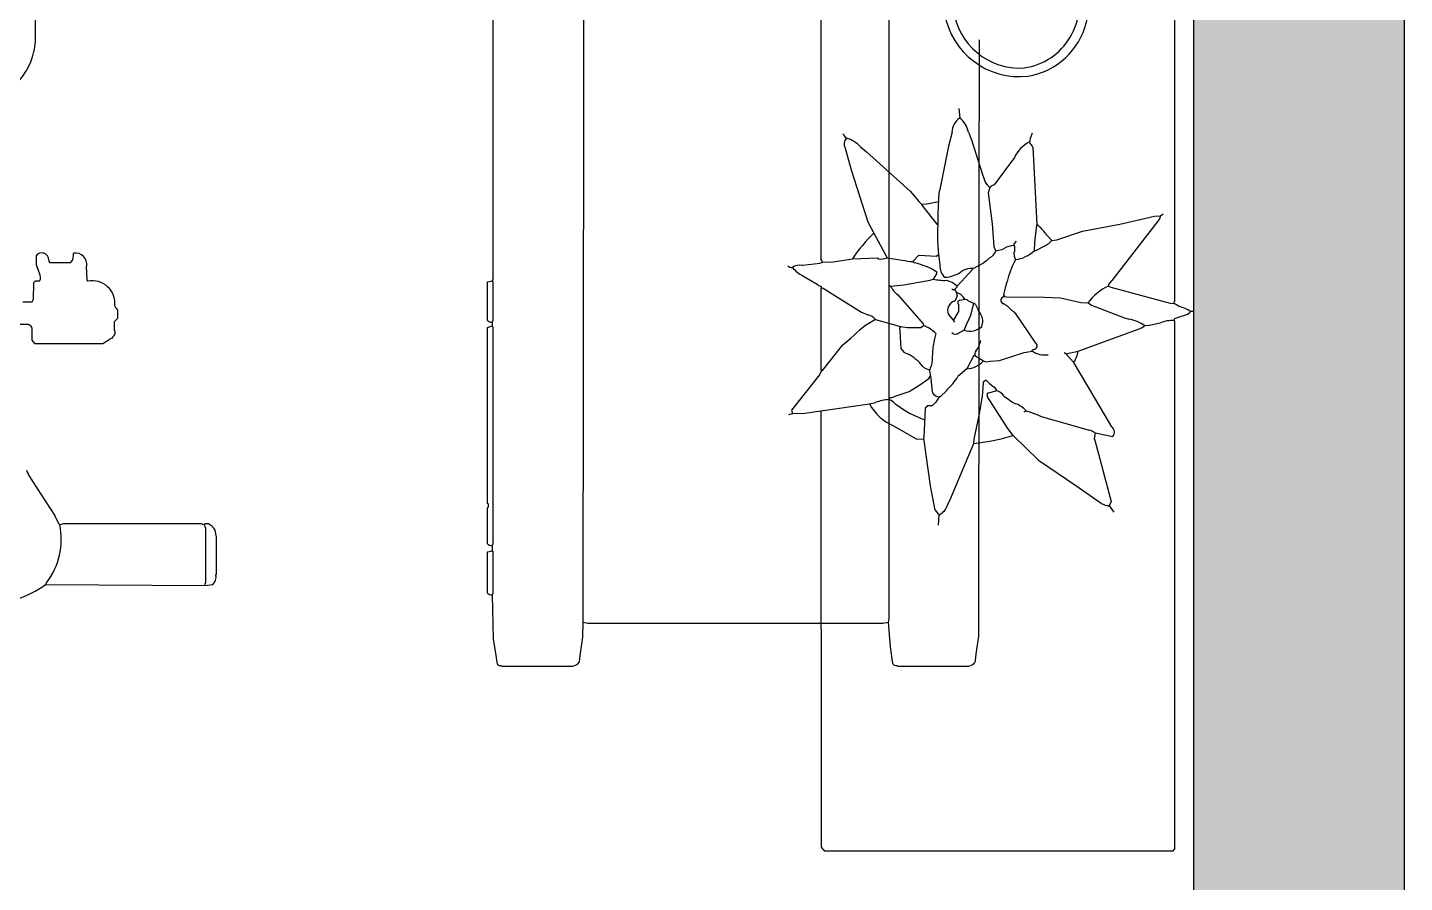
# Model space of a CAD drawing. Header units: millimetres. Extents: x 0 to 37570, y -10972 to 32224.
# Drawn here: x 13898 to 15463, y 26875 to 27847 of the extents above; entities that cross this region are included whole.
import ezdxf

# ---------------------------------------------------------------- set-up
doc = ezdxf.new("R2010")
doc.units = ezdxf.units.MM
doc.header["$LTSCALE"] = 10
doc.header["$MEASUREMENT"] = 0
doc.linetypes.add('ACAD_ISO07W100', pattern=[3, 0, -3])
for name, color, linetype in [('A1-建筑结构墙体', 255, 'BYLAYER'), ('A16-建筑墙体填充', 250, 'BYLAYER'), ('E7-图例造型线', 30, 'BYLAYER')]:
    doc.layers.add(name, color=color, linetype=linetype)

# ---------------------------------------------------------------- blocks, each defined once
blk = doc.blocks.new('健身器材2710344')
at = {"layer": 'E7-图例造型线'}
for points in [[(-285, 159.5), (-285, -213.5)], [(-291, -216.5), (-286.9, -215.7)], [(-291, -260.5), (-291, -216.5)], [(-286.9, -215.7), (-286, -215.5)], [(-285, -213.5), (-286, -215.5)], [(-286, -215.5), (-285, -216.5)], [(-285, -216.5), (-285, -260.5)], [(-285, -260.5), (-286, -262.5)], [(-286, -262.5), (-286, -266.5)], [(-291, -268.5), (-286, -266.5)], [(-291, -468.5), (-291, -268.5)], [(-286, -266.5), (-285, -268.5)], [(-285, -268.5), (-285, -514.5)], [(-290, -469.5), (-291, -468.5)], [(-290, -472.5), (-290, -469.5)], [(-291, -473.5), (-290, -472.5)], [(-291, -514.5), (-291, -473.5)], [(-285, -514.5), (-286, -516.5)], [(-291, -523.5), (-286.9, -522.7)], [(-291, -570.5), (-291, -523.5)], [(-286.9, -522.7), (-286, -522.5)], [(-286, -522.5), (-285, -523.5)], [(-285, -523.5), (-285, -570.5)], [(-285, -570.5), (-286, -572.5)], [(-286, -572.5), (-284.5, -622.5)], [(-284.5, -622.5), (-281.6, -641.4)], [(-281.6, -641.4), (-280.6, -649.4)], [(-276.1, -652.9), (-275, -653.5)]]:
    blk.add_lwpolyline(points, dxfattribs=at)
for centre, radius, start, end in [((-286, -255.2), 7.3, -133.438, -90.165), ((-286, -509.2), 7.3, -133.4378, -90.165), ((-292.1, -519.5), 6.82, -26.096, 26.096), ((-286, -565.2), 7.3, -133.4379, -90.165), ((-277, -649.3), 3.62, -178.366, -76.1228)]:
    blk.add_arc(centre, radius, start, end, dxfattribs=at)
at = {"linetype": 'ACAD_ISO07W100'}
for points in [[(280, 441.5), (235.3, 400.6), (262.8, 320.3), (296, 316.5), (296, 167.5), (269, 161.5), (268.5, -619.5), (257, -653.5), (176, -653.5), (159, -604.5), (166, -600.5), (166, 352.5), (141, 352.5), (139, 352.5), (70, 352.5), (66, 352.5), (65, 352.5), (-60, 352.5), (-62, 352.5), (-65, 352.5), (-135, 352.5), (-137, 352.5), (-140, 357.5), (-135, 355.5), (-65, 355.5), (-65, 405.5), (-62, 405.5), (-60, 405.5), (65, 405.5), (66, 405.5), (70, 405.5), (70, 355.5), (139, 355.5), (156, 412.5), (147, 412.5), (147, 435.5), (147, 500.5), (152, 435.5), (156, 435.5), (222, 435.5)], [(-177, -604.5), (-194, -653.5), (-182, -603.5)]]:
    blk.add_wipeout(points, dxfattribs=at).dxf.layer = 'E7-图例造型线'
at = {"layer": 'E7-图例造型线'}
for points in [[(166, 352.5), (166, -600.5)], [(-182, -603.5), (-181, 289.5)], [(268.5, -619.5), (269, 161.5)], [(-182.5, -620.5), (-182, -603.5)], [(-182, -603.5), (-177, -604.5)], [(-177, -604.5), (159, -604.5)], [(159, -604.5), (165, -603.5)], [(166, -600.5), (165, -603.5)], [(165, -603.5), (167.6, -631.6)], [(-185.6, -641.6), (-182.5, -620.5)], [(265.4, -639.5), (268.5, -619.5)], [(-186.4, -648.4), (-185.6, -641.6)], [(167.6, -631.6), (170, -650.5)], [(264.6, -647.5), (265.4, -639.5)], [(-275, -653.5), (-194, -653.5)], [(-194, -653.5), (-190.1, -652.1)], [(170, -650.5), (172, -652.5)], [(172, -652.5), (174.9, -652.9)], [(174.9, -652.9), (176, -653.5)], [(176, -653.5), (257, -653.5)], [(257, -653.5), (260.9, -652.1)]]:
    blk.add_lwpolyline(points, dxfattribs=at)
for centre, radius, start, end in [((-194, -644.6), 8.54, -62.3935, -26.9304), ((257.8, -646), 6.9, -63.376, -12.3268)]:
    blk.add_arc(centre, radius, start, end, dxfattribs=at)
blk = doc.blocks.new('健身器材2710346')
at = {"layer": 'E7-图例造型线'}
for points in [[(-261, -59), (-261, -68)], [(-236, -72), (-236, -62)], [(-477.9, -98.2), (-440.1, -73.8)], [(-440.1, -73.8), (-431, -68)], [(-279, -72), (-283, -75)], [(-283, -75), (-283, -153)], [(-269, -72), (-279, -72)], [(-261, -68), (-261.8, -69.1)], [(-214, -74), (-233, -73.5)], [(-212, -76), (-214, -74)], [(-212, -81), (-212, -76)], [(-193, -77), (-201.9, -80.2)], [(-183, -77), (-193, -77)], [(60, -76), (49, -74.5)], [(285, -76), (60, -76)], [(-201.9, -80.2), (-203.1, -80.7)], [(-191, -93), (-189.1, -91.8)], [(-191, -116), (-191, -93)], [(-189.1, -91.8), (-187.9, -91.4)], [(-479.1, -98.7), (-477.9, -98.2)], [(-181, -119), (-186.9, -118.6)], [(-180, -120), (-181, -119)], [(-212, -136), (-211, -135)], [(-211, -135), (-195, -134.5)], [(-283, -153), (-278.2, -160.2)], [(-277, -163), (-275, -165)], [(-271, -167), (-269, -167)], [(-269, -167), (-268, -166)], [(-268, -166), (-258, -166)], [(-258, -166), (-254, -170)], [(-254, -170), (-245, -170)], [(-546.1, -281.4), (-545, -282)], [(-503, -282), (-495.1, -280.6)], [(-545, -282), (-503, -282)]]:
    blk.add_lwpolyline(points, dxfattribs=at)
for centre, radius, start, end in [((62.9, -6.5), 69.4, -142.2745, -101.5324), ((-424.9, -75.2), 9.4, 102.8042, 130.3258), ((-266.6, -67.6), 4.99, -119.0712, -17.0518), ((-232.3, -68.4), 5.16, -135.9368, -97.6273), ((-187.7, -83.4), 7.94, -91.7852, 54.002), ((-207.8, -73.7), 8.46, -119.824, -56.3148), ((-193.1, -121.5), 13.2, -98.259, 6.3342), ((-185.7, -112.2), 6.53, -144.0357, -100.8337), ((-237.2, -140.9), 25.7, -96.1743, 11.0618), ((-284.3, -164.5), 7.46, 11.8218, 35.6495), ((-277.1, -174.2), 9.4, 49.6742, 77.1958), ((-236.5, -176.7), 10.8, 108.5479, 141.7147), ((-548.5, -270), 11.7, -136.7082, -78.0961)]:
    blk.add_arc(centre, radius, start, end, dxfattribs=at)
at = {"linetype": 'ACAD_ISO07W100'}
blk.add_wipeout([(-557.2, -87.1), (-554.9, -88.8), (-489, -104), (-488, -108), (-488, -265), (-493, -270), (-555, -270), (-558, -269), (-557, -88.8), (-557, -88)], dxfattribs=at).dxf.layer = 'E7-图例造型线'
at = {"layer": 'E7-图例造型线'}
for points in [[(-557, -88), (-558, -269)], [(-557.2, -87.1), (-557, -88)], [(-557, -88), (-554.9, -88.8)], [(-489, -104), (-488, -103)], [(-488, -108), (-489, -104)], [(-488, -103), (-479.1, -98.7)], [(-488, -265), (-488, -108)], [(-489, -268), (-488, -265)], [(-558, -269), (-556.1, -269.3)], [(-558, -269), (-557, -278)], [(-556.1, -269.3), (-555, -270)], [(-555, -270), (-493, -270)], [(-488, -269), (-489, -268)], [(-488, -273), (-488, -269)]]:
    blk.add_lwpolyline(points, dxfattribs=at)
for centre, radius, start, end in [((-461.1, -17.8), 118.5, -177.964, -144.1925), ((-505.5, -25.3), 80.4, -127.8455, -78.131), ((-508.3, -261.1), 23.5, -55.6758, -30.287), ((-486.9, -277.2), 9.4, 102.8042, 130.3259)]:
    blk.add_arc(centre, radius, start, end, dxfattribs=at)
blk = doc.blocks.new('墙贴2710358')
at = {"layer": 'E7-图例造型线'}
for points in [[(221, 229), (221, 226)], [(226.3, 215.1), (225.4, 218.1)], [(209, 208), (-834, 208)], [(193.2, 135.9), (211.4, 202.9)], [(210.1, 207.3), (209, 208)], [(212, 207), (210.1, 207.3)], [(211.4, 202.9), (212, 207)], [(215.2, 212.9), (214, 211)], [(229, 208), (226.3, 215.1)], [(231, 207), (229, 208)], [(232, 208), (231, 207)], [(832, 208), (232, 208)], [(834, 206), (832, 208)], [(834, -188), (834, 206)], [(112, 192), (110, 195)], [(114.7, 191.4), (112, 192)], [(112.4, 185.1), (112, 192)], [(118.2, 189.2), (114.7, 191.4)], [(183.8, 138.8), (118.2, 189.2)], [(234.3, 190.1), (233.7, 191.9)], [(236.6, 178.9), (234.3, 190.1)], [(121.6, 145.9), (112.4, 185.1)], [(237, 174), (236.6, 178.9)], [(227.7, 150.1), (229.7, 156.1)], [(266, 99), (240.7, 167.9)], [(129.7, 103.9), (121.6, 145.9)], [(213.8, 114.1), (227.7, 150.1)], [(190.4, 133.5), (183.8, 138.8)], [(192, 133), (190.4, 133.5)], [(192, 133), (193.2, 135.9)], [(352.1, 136.8), (279, 94)], [(359, 118), (363, 138)], [(367.1, 117.6), (437, 136)], [(418.8, 96.1), (439, 125)], [(437, 136), (442, 134)], [(442, 134), (449, 139)], [(210.6, 102), (211, 110)], [(211, 110), (213.8, 114.1)], [(349.4, 88.9), (355.7, 111.1)], [(359, 118), (366, 117)], [(366, 117), (367.1, 117.6)], [(139.6, 74.9), (129.7, 103.9)], [(208.4, 91.9), (210.6, 102)], [(269, 85), (266, 99)], [(279, 94), (269, 85)], [(390, 54), (418.8, 96.1)], [(204.5, 61), (205.5, 79)], [(205.5, 79), (208.4, 91.9)], [(269, 85), (268, 83)], [(340.2, 56.9), (349.4, 88.9)], [(133.9, 63.2), (140, 69)], [(140, 69), (139.6, 74.9)], [(145.8, 61.8), (144.2, 64.2)], [(18, 47), (20.1, 46.2)], [(34, 47.5), (122, 52)], [(122, 52), (122.9, 51.8)], [(122.9, 51.8), (142, 49.5)], [(142, 49.5), (152, 49)], [(151.7, 50.9), (145.8, 61.8)], [(152, 49), (151.7, 50.9)], [(204.3, 17.9), (204.5, 61)], [(257, 51), (223, 28)], [(265, 47), (263.8, 48.9)], [(266, 47), (265, 47)], [(267.6, 37.9), (266, 47)], [(335.4, 44.9), (338.8, 54.1)], [(338.8, 54.1), (340.2, 56.9)], [(362.2, 25.9), (390, 54)], [(276.5, 10), (267.6, 37.9)], [(334, 40), (335.4, 44.9)], [(335, 38), (334, 40)], [(45.8, 26.8), (77, 4)], [(141, 29), (144, 26)], [(144, 26), (146, 26)], [(146, 26), (147, 27)], [(147, 27), (153, 27)], [(153, 27), (154, 26)], [(154, 26), (158.1, 26.7)], [(158.1, 26.7), (162, 28)], [(162.8, 27.8), (162, 28)], [(190.9, 17.6), (186.9, 18.7)], [(202, 15), (190.9, 17.6)], [(204, 16), (202, 15)], [(204, 16), (204.3, 17.9)], [(204, 15), (204, 16)], [(317, 15), (320, 19)], [(318, -4), (354, 19)], [(320, 19), (323.8, 24.1)], [(323.8, 24.1), (325.8, 28.1)], [(354, 19), (362, 25)], [(362, 25), (362.2, 25.9)], [(365.8, 11.9), (362, 25)], [(77, 4), (77.2, 3.1)], [(86, -3), (121.1, 1.6)], [(121.1, 1.6), (147, 3.5)], [(150.5, 12.8), (149.2, 15.2)], [(152, 6), (150.5, 12.8)], [(277.5, 0), (276.5, 10)], [(278, -6), (277.5, 0)], [(303, -1), (307, 4)], [(311, 7), (314, -4)], [(368.4, -0.9), (365.8, 11.9)], [(25.9, -21.8), (63.9, -9.6)], [(63.9, -9.6), (72.9, -6.7)], [(80, -1), (86, -3)], [(224.1, -11.2), (219, -14)], [(271, -18), (277, -8)], [(277, -8), (278, -6)], [(299, -5), (303, -1)], [(299, -6), (299, -5)], [(301, -8), (299, -6)], [(307.9, -8.4), (301, -8)], [(317, -9.4), (307.9, -8.4)], [(314, -4), (318, -4)], [(337.1, -12.6), (317, -9.4)], [(366.1, -18.6), (337.1, -12.6)], [(371, -19), (368.4, -0.9)], [(17.1, -25.2), (25.9, -21.8)], [(172.8, -20.2), (172, -20)], [(192, -38), (172.8, -20.2)], [(208, -35), (207, -29)], [(212, -19), (209, -25)], [(213, -17), (212, -19)], [(224.9, -22.4), (212, -19)], [(235.1, -26.8), (224.9, -22.4)], [(242, -30), (235.1, -26.8)], [(245.2, -35.9), (242, -30)], [(271, -18), (271, -19)], [(271, -19), (286, -27)], [(286, -27), (295, -37)], [(371, -19), (366.1, -18.6)], [(378.9, -22.3), (371, -19)], [(433.9, -45.2), (378.9, -22.3)], [(-10, -36), (1, -35)], [(17.1, -43.6), (33.1, -47.7)], [(193, -38), (192, -38)], [(196, -41), (193, -38)], [(195, -44), (196, -43)], [(196, -41), (199, -39)], [(196, -43), (196, -41)], [(199, -39), (203, -38)], [(203, -38), (206.1, -38.8)], [(206.1, -38.8), (209, -41)], [(221, -36), (213, -36)], [(231, -42), (221, -36)], [(224, -48), (231, -42)], [(231, -42), (233, -41)], [(441.1, -48.8), (433.9, -45.2)], [(33.1, -47.7), (82.1, -57.6)], [(82.1, -57.6), (85.9, -58.4)], [(85.9, -58.4), (109, -59.5)], [(98.6, -72.1), (96, -59)], [(99.9, -77.8), (121.8, -60.9)], [(109, -59.5), (141, -60)], [(121.8, -60.9), (122, -60)], [(141, -60), (156, -59)], [(156, -59), (168, -57.5)], [(158, -61), (156, -59)], [(157, -81), (158, -61)], [(176, -61), (178, -61)], [(178, -61), (184, -65)], [(246, -62), (251.9, -63.4)], [(310.2, -49.8), (311, -50)], [(311, -50), (318, -57)], [(318, -57), (318, -58)], [(318, -58), (324, -62)], [(324, -62), (328, -66)], [(464, -59), (452, -58)], [(99, -78), (98.6, -72.1)], [(185.3, -68.2), (184, -65)], [(190.5, -98), (185.3, -68.2)], [(202, -105), (235.1, -76.3)], [(235.1, -76.3), (237, -76)], [(239, -79), (237, -76)], [(251.9, -63.4), (262, -65.5)], [(262, -65.5), (280, -66.5)], [(280, -66.5), (282.9, -67.3)], [(294, -68), (308, -66.5)], [(297, -70), (294, -68)], [(304.2, -79.9), (297, -70)], [(328, -66), (328, -71)], [(328, -71), (331, -74)], [(331, -74), (364, -75.5)], [(364, -75.5), (365, -76)], [(365, -76), (419.1, -68.4)], [(365.6, -84), (366, -76)], [(419.1, -68.4), (444.9, -63.6)], [(39.2, -140.1), (84, -91)], [(84, -91), (92.1, -84.2)], [(99, -78), (99.9, -77.8)], [(164, -88), (157, -81)], [(164, -88), (165.7, -85.9)], [(239, -94), (239, -79)], [(267, -98), (269.3, -93.1)], [(306.8, -84.2), (304.2, -79.9)], [(311.7, -92.1), (306.8, -84.2)], [(317.7, -109.1), (311.7, -92.1)], [(351.2, -109.1), (365.6, -84)], [(160, -117), (162.4, -100.1)], [(192, -113), (190.5, -98)], [(230, -130), (238, -102)], [(238, -102), (239, -94)], [(238, -102), (240, -103)], [(240, -103), (243, -102.5)], [(243, -102.5), (263, -101.5)], [(263, -101.5), (267, -98)], [(325.8, -107.9), (327, -106)], [(132, -132), (160, -117)], [(191, -115), (192, -113)], [(321, -115), (319, -114)], [(59.9, -157.6), (118.9, -138.7)], [(118.9, -138.7), (132, -132)], [(160, -128), (161, -127)], [(161, -156), (160, -128)], [(221.7, -145.9), (224.7, -138.9)], [(324.8, -131.1), (324.3, -129.9)], [(326, -137), (324.8, -131.1)], [(334, -192), (326, -137)], [(33.8, -146.9), (39.2, -140.1)], [(197, -185), (221.7, -145.9)], [(35.1, -164.4), (59.9, -157.6)], [(164.5, -178), (161, -156)], [(259, -167), (251.2, -157.8)], [(288, -190), (259, -167)], [(165, -190), (164.5, -178)], [(194.3, -189.1), (197, -185)], [(-368, -192), (161, -192)], [(165.8, -193.1), (165, -190)], [(168.4, -212), (165.8, -193.1)], [(180.2, -212.1), (190, -196)], [(192, -192), (194, -191)], [(194, -191), (194.3, -189.1)], [(194, -191), (195, -192)], [(195, -192), (287, -192)], [(287, -192), (288, -191)], [(288, -191), (288, -190)], [(288, -191), (292.8, -193.2)], [(292.8, -193.2), (333, -225)], [(334, -192), (830, -191.5)], [(336.5, -210), (334, -192)], [(830, -191.5), (832, -190)], [(832, -190), (833, -189)], [(833, -189), (834, -188)], [(168.6, -213), (168.4, -212)], [(337, -224), (336.5, -210)], [(333, -225), (337, -224)], [(338, -228), (337, -224)]]:
    blk.add_lwpolyline(points, dxfattribs=at)
for centre, radius, start, end in [((256.5, 202.4), 42.6, 146.4416, 165.7954), ((213.6, 216.8), 11.8, 6.4127, 51.2249), ((221.2, 204.9), 9.4, 139.6742, 167.1958), ((273.5, 206.8), 42.5, -180.2554, -159.4693), ((272.8, 149), 43.7, 145.0363, 170.5901), ((222.9, 161.3), 19, 20.4015, 42.0762), ((246.5, 158.6), 60.2, -154.7864, -126.0943), ((358.1, 132.5), 7.36, 48.1576, 144.4073), ((414.3, 138.2), 28.1, -28.1627, -8.7072), ((378.7, 104.3), 24, 145.2722, 163.6074), ((257.3, 57), 42.9, 59.6215, 78.3035), ((137.2, 55.9), 8.01, 114.0513, 140.319), ((135.1, 60.4), 9.87, 22.0928, 60.1504), ((243.5, 61.4), 26.8, -32.6836, 7.626), ((37.4, 37.4), 10.6, 108.2909, 141.8312), ((156.6, 26.4), 43.1, 126.508, 143.492), ((123.8, 22.7), 38.5, 7.8985, 43.0282), ((260.1, 48.9), 3.72, -0.2754, 145.9516), ((29, 63.3), 19.3, -117.6551, -90.1142), ((61.6, 60.9), 37.6, -153.3217, -114.7827), ((352.8, 18.3), 28.8, 130.8766, 159.9841), ((167.7, 26.6), 21.7, -178.5394, -148.2859), ((201.6, 94.1), 76.8, -120.2895, -101.0271), ((238, 1), 29.1, 130.8366, 153.4135), ((235.8, 13.6), 19.2, 131.7619, 150.9185), ((89.2, 8.3), 13.1, -156.5665, -134.7733), ((142.6, 18.5), 15.6, -73.6501, -52.9435), ((148.2, -5.9), 12.5, 22.3266, 72.3965), ((208.2, 15.8), 4.25, -168.6901, -25.56), ((313.9, -1), 8.51, 109.7898, 143.95), ((328.2, 0.3), 18.5, 127.4255, 158.8346), ((58, 19.2), 29.9, -60.0047, -42.4793), ((105.9, -49.5), 72.4, 24.0514, 41.9141), ((206.6, 3.3), 21.3, -72.4865, -54.3834), ((232.2, -23.7), 14.8, 66.9159, 122.9525), ((223.2, -23.4), 20, -19.4309, 42.0507), ((241.7, -52.2), 43, 55.405, 73.3745), ((257.9, -28.7), 28.2, 3.4291, 47.2633), ((21, -49.7), 24.8, 98.9746, 143.6826), ((192.6, -21.6), 20.7, -184.4536, -149.4887), ((215.3, -43.8), 16.9, 119.1427, 163.5377), ((216.2, -31.1), 9.4, 139.6745, 167.1954), ((270.7, -8.7), 9.3, -119.4928, -88.0295), ((17.5, -23.6), 20.1, -145.3191, -91.1949), ((146, -53.6), 36, 20.3823, 36.7485), ((161.3, -50.7), 20.7, -3.68, 27.5108), ((214.9, -58.2), 30.5, 138.5114, 164.454), ((210.7, -34.5), 2.74, -170.0592, -32.5606), ((220.1, -36.8), 11.8, -159.3572, -70.6765), ((240.9, -39.8), 5.81, -45.5933, 42.7651), ((256.2, -98.7), 72.9, 42.2211, 57.8798), ((232.5, -98.9), 68, 146.1014, 168.9533), ((168.6, -38.5), 19, -91.8362, -45.057), ((133.2, -52.5), 52.3, -13.8375, 2.6801), ((271.4, -88.2), 36.5, 134.075, 160.4546), ((309.1, -57.7), 8.88, -97.4757, -1.7292), ((436.1, -65.8), 17.7, 26.0701, 73.5981), ((437, -46.4), 18.9, -65.3815, -37.7558), ((318.5, -121.1), 56.6, 128.8493, 150.3592), ((289.1, -56.7), 12.3, -120.563, -66.6539), ((273.6, -67.3), 13.6, -45.8317, -7.2984), ((247.9, -43.5), 100.8, -38.3356, -17.6233), ((71.2, -54), 36.7, -55.3159, -40.8015), ((118.1, -88), 45.9, -15.239, 0.0021), ((180.3, -88.1), 27.5, -64.7944, -37.886), ((336.6, -120.4), 16.5, 130.926, 160.9516), ((141.2, -123.9), 20.1, -8.801, 20.2222), ((300.4, -116.3), 18.8, 7.0907, 22.625), ((372.6, -111.4), 51.7, -176.0031, -159.0212), ((299.3, -87.5), 56.2, -61.6188, -22.5594), ((238.6, -32.7), 145.7, -137.0351, -122.1863), ((240.9, -142.5), 16.6, 131.0282, 167.4244), ((321, -82.4), 102.7, -152.3901, -132.7854), ((54.5, -170.5), 31.4, 131.1837, 166.159), ((33.4, -179.8), 19.2, 119.0832, 138.2365), ((30.4, -156.6), 9.07, -134.987, -58.9263), ((167.1, -199.2), 9.4, 102.8042, 130.3258), ((182.8, -189.9), 9.4, -40.3258, -12.8042), ((182.2, -215.7), 14, -191.1528, -143.7349), ((145, -194.4), 39.4, -48.714, -26.7016), ((162.7, -223.6), 8.36, -40.5994, -3.0035)]:
    blk.add_arc(centre, radius, start, end, dxfattribs=at)
at = {"linetype": 'ACAD_ISO07W100'}
blk.add_wipeout([(-193, 78), (-153.1, 95.3), (-74.5, 48.9), (-54.5, 44), (-46.6, 42.1), (-52, 35), (-115, -48.1), (-118, -52), (-170.2, -27.2), (-188.2, 67.1)], dxfattribs=at).dxf.layer = 'E7-图例造型线'
at = {"layer": 'E7-图例造型线'}
for centre, radius, start, end in [((-127.6, 28.5), 82.1, 9.5504, 142.8736), ((-127.7, 27.5), 72.4, 8.3533, 110.5558), ((-131.5, 33.2), 75.7, -83.5203, 3.628), ((-132.1, 32.8), 86, -80.566, 6.1843)]:
    blk.add_arc(centre, radius, start, end, dxfattribs=at)

msp = doc.modelspace()

# ---------------------------------------------------------------- linework, layer by layer
at = {"layer": 'A1-建筑结构墙体'}
msp.add_lwpolyline([(15463.41113, 26187.42383), (15463.41113, 26187.42383), (15463.41113, 26187.42383), (15463.41113, 26187.42383), (15463.41113, 28818.39258), (15463.28809, 28818.44336), (15463.28809, 28818.44336), (15463.41113, 28818.56836)], dxfattribs=at)

# ---------------------------------------------------------------- block references
at = {"layer": 'E7-图例造型线', "xscale": 0.998423993587494, "yscale": 0.999816358089447}
msp.add_blockref('健身器材2710344', (14711.47852, 27773.96875), dxfattribs=at)
at = {"layer": 'E7-图例造型线', "xscale": 1.000034093856811, "rotation": 90}
msp.add_blockref('健身器材2710346', (13830.55566, 27770.23828), dxfattribs=at)

# ---------------------------------------------------------------- next in the draw order: block references
at = {"layer": 'E7-图例造型线', "xscale": 0.9999160766601562, "yscale": 1.006556749343872, "rotation": 270}
msp.add_blockref('墙贴2710358', (14992.91016, 27744.63867), dxfattribs=at)

# ---------------------------------------------------------------- next in the draw order: hatches: boundary and pattern name
at = {"layer": 'A16-建筑墙体填充'}
msp.add_hatch(color=256, dxfattribs=at).paths.add_polyline_path([(15463.41113, 28818.39258), (15463.28809, 28818.44336), (15223.41113, 28578.56641), (15223.41113, 26187.42383), (15463.41113, 26187.42383)])

# ---------------------------------------------------------------- next in the draw order: linework, layer by layer
at = {"layer": 'A1-建筑结构墙体'}
msp.add_lwpolyline([(15223.41113, 28578.56836), (15223.41113, 28578.56641), (15223.41113, 28578.56641), (15223.41113, 26187.42383), (15223.41113, 26187.42383), (15223.41113, 26187.42383), (15223.41113, 26187.42383)], dxfattribs=at)

doc.saveas('drawing.dxf')
